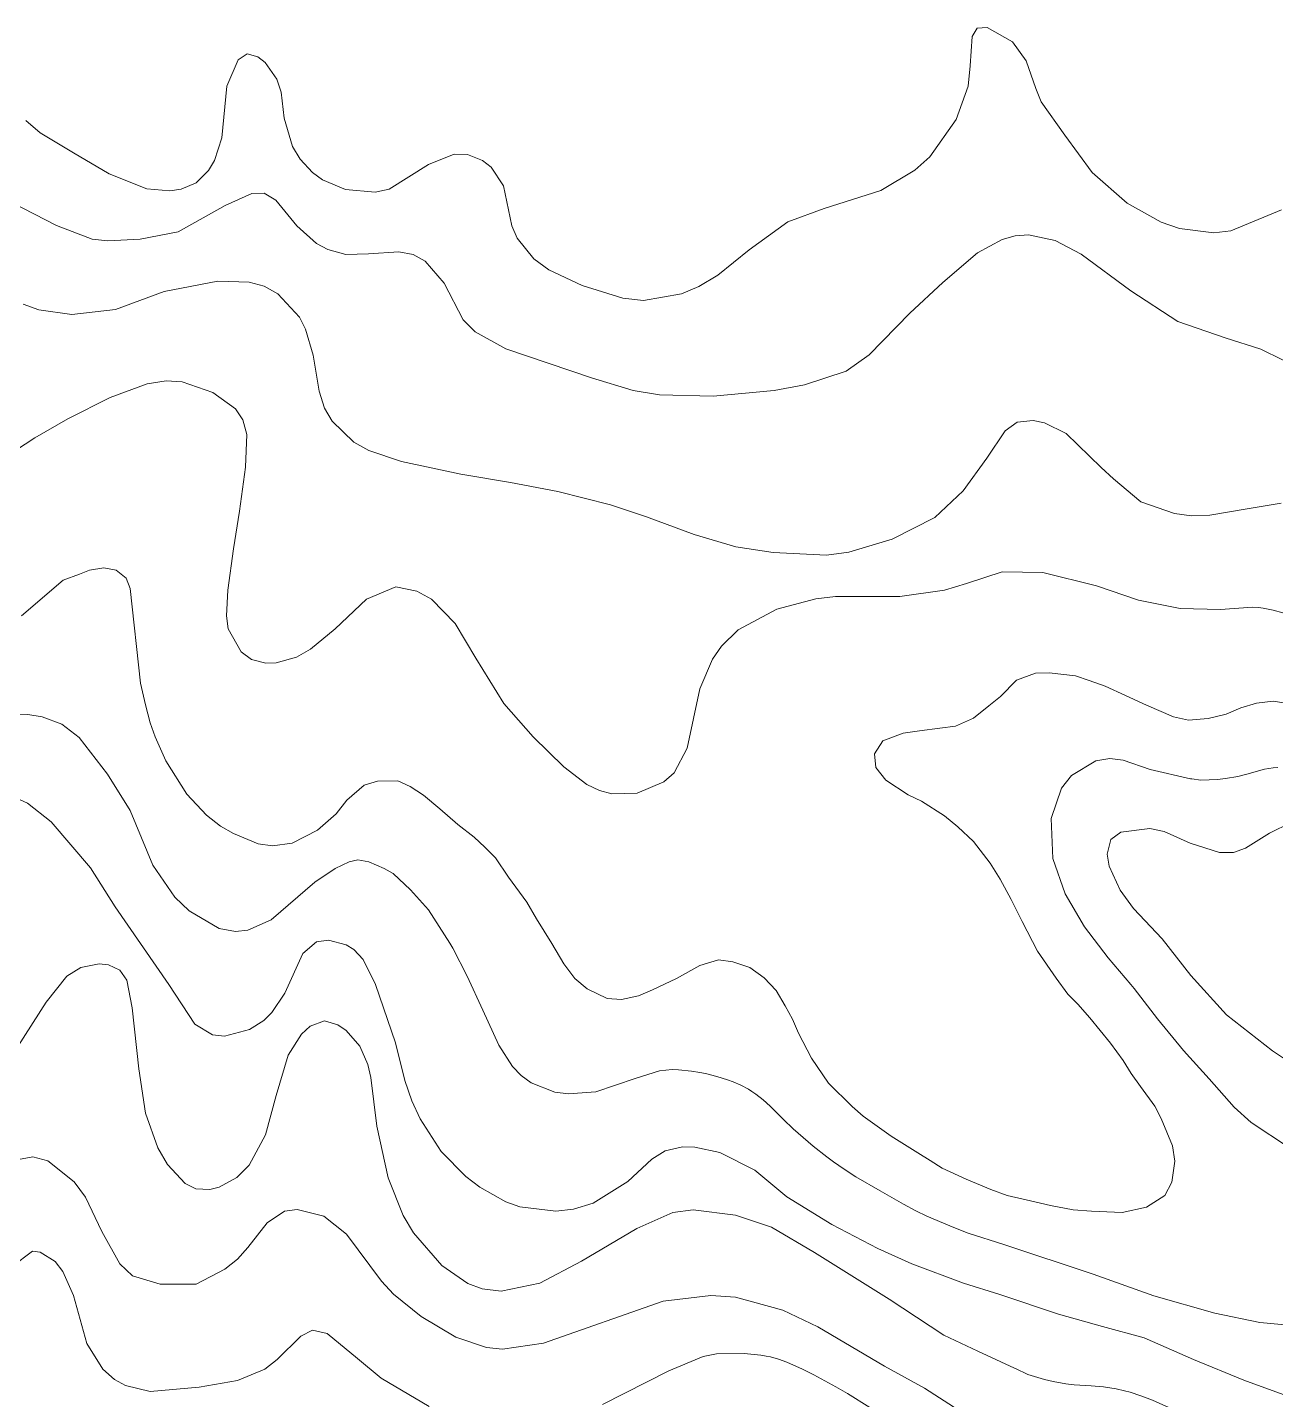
# Model space of a CAD drawing. Header units: metres. Extents: x 548946 to 557077, y 1838800 to 1845419.
# Drawn here: x 554196.6 to 554575.9, y 1841462.9 to 1841879.7 of the extents above; entities that cross this region are included whole.
import ezdxf

# ---------------------------------------------------------------- set-up
doc = ezdxf.new("R2010")
doc.units = ezdxf.units.M
doc.header["$LTSCALE"] = 28
doc.layers.add('1', color=7, linetype='Continuous', lineweight=13)
doc.layers.add('2', color=7, linetype='Continuous', lineweight=13)

msp = doc.modelspace()

# ---------------------------------------------------------------- linework, layer by layer
at = {"layer": '1'}
for points in [[(554196.17, 1841851.44), (554200.55, 1841847.68), (554210.63, 1841841.62), (554221.48, 1841835.23), (554232.95, 1841830.65), (554239.92, 1841830.08), (554243.33, 1841830.57), (554247.93, 1841832.52), (554251.65, 1841836.18), (554253.5, 1841839.28), (554255.69, 1841846.12), (554257.17, 1841861.8), (554260.62, 1841869.83), (554263.36, 1841871.64), (554266.65, 1841870.76), (554268.86, 1841868.98), (554272.39, 1841863.99), (554273.71, 1841859.97), (554274.6, 1841852.07), (554277.15, 1841843.49), (554279.46, 1841839.63), (554283.27, 1841835.6), (554286.31, 1841833.43), (554293.24, 1841830.45), (554302.3, 1841829.59), (554306.57, 1841830.54), (554318.54, 1841838.06), (554326.33, 1841841.14), (554330.35, 1841841.12), (554334.87, 1841839.29), (554337.52, 1841837.18), (554341.3, 1841831.59), (554343.83, 1841819.42), (554345.41, 1841815.71), (554350.54, 1841809.36), (554355.02, 1841806.06), (554365.18, 1841801.29), (554377.56, 1841797.41), (554383.83, 1841796.74), (554395.34, 1841798.76), (554400.66, 1841801), (554406.39, 1841804.44), (554415.91, 1841812.09), (554427.62, 1841820.59), (554438.72, 1841824.7), (554455.97, 1841830.16), (554466.28, 1841836.29), (554470.77, 1841840.34), (554478.82, 1841851.68), (554482.43, 1841861.88), (554483.09, 1841867.99), (554483.63, 1841876.87), (554485.19, 1841879.45), (554488.28, 1841879.67), (554495.88, 1841875.32), (554500.08, 1841869.52), (554503.06, 1841861.13), (554504.68, 1841857.07), (554511.84, 1841846.92), (554520.14, 1841835.62), (554530.77, 1841826.33), (554541.06, 1841820.52), (554546.66, 1841818.56), (554557.11, 1841817.26), (554562.24, 1841817.93), (554577.65, 1841824.31)], [(554191.93, 1841826.54), (554205.47, 1841819.52), (554216.35, 1841815.36), (554221.09, 1841814.81), (554230.87, 1841815.36), (554242.47, 1841817.55), (554256.74, 1841825.62), (554264.79, 1841829.27), (554268.52, 1841829.34), (554272.1, 1841827.2), (554278.45, 1841819.41), (554284.47, 1841814), (554287.86, 1841812.18), (554293.34, 1841810.73), (554300.28, 1841810.9), (554309.52, 1841811.55), (554313.81, 1841810.73), (554317.49, 1841808.69), (554323.27, 1841801.96), (554329.01, 1841790.85), (554332.62, 1841787.24), (554342.03, 1841782.05), (554368.05, 1841773.24), (554380.65, 1841769.39), (554388.68, 1841768.06), (554405.02, 1841767.71), (554423.55, 1841769.39), (554432.75, 1841771.07), (554445.36, 1841775.27), (554452.35, 1841780.26), (554464.69, 1841792.91), (554474.78, 1841802.15), (554485.34, 1841811.2), (554492.83, 1841815.23), (554496.74, 1841816.4), (554500.8, 1841816.72), (554508.87, 1841814.96), (554516.79, 1841810.84), (554531.92, 1841799.63), (554546.21, 1841790.39), (554560.5, 1841785.35), (554571.42, 1841781.99), (554584.59, 1841775.47)], [(554446.17, 1841720.28), (554439.43, 1841719.34), (554423.26, 1841720.18), (554411.85, 1841721.91), (554399.19, 1841725.64), (554384.74, 1841731), (554373.81, 1841734.65), (554357.81, 1841738.68), (554343.41, 1841741.46), (554328.31, 1841744.02), (554310.33, 1841747.79), (554300.39, 1841751.15), (554295.82, 1841753.72), (554289.2, 1841760.12), (554286.91, 1841764.05), (554285.26, 1841769.21), (554283.47, 1841780.13), (554281.14, 1841787.98), (554279.26, 1841791.62), (554272.7, 1841798.71), (554268.54, 1841801.04), (554264.04, 1841802.31), (554254.52, 1841802.6), (554238.17, 1841799.49), (554223.37, 1841794.04), (554210.14, 1841792.48), (554200.08, 1841793.9), (554195.34, 1841795.59)], [(554187.35, 1841747.54), (554198.93, 1841755.01), (554208.93, 1841760.83), (554221.82, 1841767.26), (554233.03, 1841771.46), (554238.81, 1841772.3), (554243.62, 1841771.99), (554253, 1841768.79), (554259.83, 1841763.78), (554262.09, 1841760.49), (554263.32, 1841756.02), (554262.9, 1841746.13), (554261.06, 1841732.76), (554259.22, 1841721.28), (554257.57, 1841708.77), (554257.07, 1841700.91), (554257.67, 1841697.01), (554261.57, 1841690.03), (554264.68, 1841687.71), (554269.05, 1841686.58), (554272.18, 1841686.69), (554278.34, 1841688.44), (554282.66, 1841690.84), (554290.15, 1841697), (554299.65, 1841706.01), (554308.61, 1841709.74), (554314.95, 1841708.47), (554319.37, 1841706.06), (554326.61, 1841698.62), (554332.91, 1841688.11), (554341.4, 1841674.32), (554350.33, 1841664.24), (554359.65, 1841655.12), (554366.58, 1841649.75), (554370.46, 1841647.86), (554374.15, 1841646.89), (554381.89, 1841647.07), (554389.95, 1841650.51), (554393.11, 1841653.31), (554397.08, 1841660.8), (554400.92, 1841678.82), (554404.81, 1841687.78), (554407.55, 1841691.72), (554412.6, 1841696.73), (554424.28, 1841702.95), (554436.13, 1841706.14), (554442.19, 1841706.85), (554461.66, 1841706.85), (554475.29, 1841708.75), (554481.91, 1841710.74), (554492.8, 1841714.36), (554505.1, 1841714.12), (554521.43, 1841710.1), (554534.17, 1841705.68), (554546.89, 1841703.18), (554559.17, 1841702.88), (554568.83, 1841703.62), (554570.62, 1841703.45), (554572.13, 1841703.24), (554575.11, 1841702.67), (554578.06, 1841701.91)], [(554577.59, 1841735.21), (554567.22, 1841733.48), (554555.87, 1841731.49), (554550.27, 1841731.35), (554545.12, 1841732.04), (554534.96, 1841735.61), (554526.62, 1841742.6), (554522.9, 1841746), (554512.28, 1841756.3), (554505.65, 1841759.58), (554502.17, 1841760.31), (554497.36, 1841759.74), (554493.74, 1841757.14), (554488.11, 1841748.82), (554480.89, 1841738.88), (554472.29, 1841730.77), (554459.33, 1841724.27), (554446.17, 1841720.28)], [(554392.53, 1841563.18), (554388.72, 1841562.78), (554381.3, 1841560.43), (554369.36, 1841556.4), (554361.03, 1841555.72), (554356.86, 1841556.28), (554349.73, 1841559.06), (554346.64, 1841561.28), (554343.98, 1841564.03), (554339.84, 1841570.54), (554335.03, 1841581.2), (554330.25, 1841591.55), (554325.85, 1841600.01), (554325.02, 1841601.48), (554318.53, 1841611.7), (554313.02, 1841617.69), (554307.78, 1841622.72), (554305, 1841624.21), (554300.36, 1841626.25), (554297.03, 1841626.81), (554294.43, 1841626.25), (554290.17, 1841624.21), (554284, 1841620.02), (554270.69, 1841608.63), (554263.64, 1841605.48), (554259.88, 1841605.08), (554254.89, 1841606.01), (554245.8, 1841611.39), (554241.43, 1841615.54), (554234.74, 1841625.22), (554227.83, 1841641.8), (554220.92, 1841652.86), (554212.39, 1841663.96), (554207.09, 1841668.06), (554201.09, 1841670.32), (554196.73, 1841671.01), (554187.74, 1841670.83)], [(554576.5, 1841654.89), (554575.15, 1841654.79), (554572.47, 1841654.33), (554567.12, 1841652.86), (554564.44, 1841652.17), (554560.69, 1841651.53), (554558.18, 1841651.28), (554553.11, 1841650.99), (554550.41, 1841651.4), (554550.06, 1841651.47), (554537.76, 1841654.28), (554529.6, 1841657.07), (554525.46, 1841657.63), (554521.28, 1841656.95), (554513.84, 1841652.45), (554510.83, 1841648.6), (554507.65, 1841639.43), (554508.16, 1841627.27), (554511.95, 1841616.46), (554517.77, 1841606.53), (554525.04, 1841597.02), (554531.92, 1841588.93), (554532.88, 1841587.74), (554540.03, 1841578.59), (554547.85, 1841568.91), (554555.72, 1841560.28), (554563.27, 1841551.67), (554568.44, 1841547.08), (554580.07, 1841539.39)], [(554334.06, 1841527.38), (554329.81, 1841530.64), (554322.37, 1841538.25), (554315.91, 1841548.13), (554313.41, 1841553.63), (554311.34, 1841559.83), (554308.48, 1841571.23), (554302.38, 1841588.98), (554298.69, 1841596.57), (554295.79, 1841599.59), (554293.44, 1841601), (554288.13, 1841602.42), (554284.43, 1841601.96), (554280.27, 1841598.39), (554274.85, 1841586.33), (554270.94, 1841580.42), (554268.47, 1841578.07), (554264.08, 1841575.31), (554256.49, 1841573.3), (554252.85, 1841573.65), (554247.53, 1841576.95), (554239.61, 1841589.02), (554223.33, 1841612.54), (554215.75, 1841624.38), (554203.89, 1841638.43), (554196.68, 1841644.04), (554184.29, 1841649.63)], [(554580.63, 1841638.16), (554573.97, 1841634.89), (554566.71, 1841630.36), (554563.07, 1841629.08), (554558.77, 1841629.05), (554549.95, 1841631.89), (554541.98, 1841635.41), (554537.63, 1841636.37), (554528.89, 1841635.26), (554525.85, 1841633.03), (554524.68, 1841628.54), (554525.32, 1841624.92), (554528.64, 1841617.6), (554532.71, 1841612.03), (554541.4, 1841602.84), (554550.1, 1841591.73), (554560.93, 1841579.75), (554574.92, 1841568.87), (554584.63, 1841562.34)], [(554508.27, 1841468.34), (554505.7, 1841468.98), (554500.61, 1841470.55), (554496.8, 1841472.32), (554496.5, 1841472.45), (554485.44, 1841477.64), (554475.1, 1841482.43), (554458.45, 1841493.36), (554435.72, 1841507.57), (554422.73, 1841515.29), (554411.77, 1841518.95), (554398.95, 1841520.57), (554392.69, 1841519.76), (554381.74, 1841514.88), (554365.01, 1841504.9), (554352.35, 1841498.29), (554340.61, 1841495.84), (554334.79, 1841496.5), (554330.42, 1841498.15), (554322.59, 1841503.61), (554313.89, 1841513.5), (554310.78, 1841518.77), (554306.21, 1841530.2), (554302.79, 1841545.89), (554301.01, 1841560.77), (554300.08, 1841564.68), (554297.65, 1841570.19), (554293.47, 1841574.99), (554290.92, 1841576.76), (554286.93, 1841577.89), (554282.54, 1841576.29), (554279.92, 1841573.88), (554275.82, 1841567.51), (554272.23, 1841555.27), (554268.97, 1841543.29), (554264.04, 1841534.08), (554260.25, 1841530.35), (554254.89, 1841527.42), (554252.01, 1841526.69), (554247.81, 1841526.87), (554244.51, 1841528.48), (554239.17, 1841534.3), (554236.23, 1841539.31), (554232.52, 1841549.91), (554230.48, 1841563.36), (554228.44, 1841581.87), (554226.85, 1841590.31), (554224.71, 1841593.37), (554221.25, 1841594.93), (554218.48, 1841595.2), (554212.86, 1841594.11), (554208.58, 1841591.47), (554202.32, 1841583.65), (554193.73, 1841570.09)], [(554578.78, 1841485.64), (554571.08, 1841486.35), (554557.36, 1841489.19), (554538.91, 1841494.4), (554520.45, 1841501.03), (554493.29, 1841509.99), (554482.49, 1841513.45), (554478.06, 1841515.16), (554476.87, 1841515.64), (554469.92, 1841518.63), (554466.51, 1841520.27), (554462.86, 1841522.2), (554455.69, 1841526.29), (554448.35, 1841530.57), (554444.78, 1841532.84), (554441.56, 1841535.09), (554439.47, 1841536.66), (554435.38, 1841539.91), (554429.28, 1841545.17), (554426.34, 1841547.94), (554422.25, 1841551.97), (554420.15, 1841553.9), (554417.93, 1841555.67), (554416.77, 1841556.48), (554415.68, 1841557.16), (554413.39, 1841558.37), (554411.01, 1841559.4), (554409.38, 1841560.01), (554406.06, 1841561.04), (554402.67, 1841561.9), (554400.97, 1841562.25), (554398.38, 1841562.68), (554394.43, 1841563.08), (554392.53, 1841563.18)], [(554269.43, 1841516.55), (554263.56, 1841509.11), (554260.46, 1841505.54), (554256.6, 1841502.5), (554247.86, 1841497.98), (554236.93, 1841497.98), (554228.53, 1841500.5), (554224.7, 1841504.08), (554219.28, 1841513.94), (554214.26, 1841524.34), (554210.88, 1841529.06), (554202.85, 1841535.38), (554198.27, 1841536.63), (554192.31, 1841535.48)], [(554581.54, 1841463.25), (554566.22, 1841468.79), (554550.94, 1841475.05), (554535.91, 1841481.64), (554523.29, 1841485.08), (554509.9, 1841488.85), (554492.08, 1841494.8), (554481.03, 1841498.29), (554465.38, 1841504.08), (554455.03, 1841508.81), (554441.07, 1841516.1), (554427.4, 1841524.43), (554417.63, 1841532.53), (554407.05, 1841537.95), (554399.44, 1841539.6), (554395.64, 1841539.66), (554390.35, 1841538.44), (554386.34, 1841535.94), (554379.03, 1841529.14), (554368.48, 1841522.54), (554362.58, 1841520.76), (554357.14, 1841520.13), (554346.28, 1841521.45), (554342, 1841522.97), (554334.06, 1841527.38)], [(554479.71, 1841459.53), (554469.24, 1841466.4), (554457.07, 1841473.05), (554436.74, 1841484.94), (554426.13, 1841490.01), (554411.73, 1841493.96), (554404.29, 1841494.55), (554389.74, 1841492.74), (554353.41, 1841480.02), (554341.02, 1841478.16), (554336.15, 1841478.73), (554326.77, 1841481.89), (554316.24, 1841488.1), (554307.86, 1841494.87), (554304.17, 1841498.82), (554293.56, 1841513.16), (554286.67, 1841518.57), (554278.62, 1841520.65), (554274.75, 1841520.13), (554269.43, 1841516.55)], [(554577.45, 1841445.98), (554575.79, 1841446.53), (554573.57, 1841447.28), (554572.47, 1841447.67), (554570.33, 1841448.45), (554569.26, 1841448.85), (554567.66, 1841449.47), (554565.28, 1841450.42), (554562.91, 1841451.42), (554561.73, 1841451.93), (554556.21, 1841454.46), (554555.85, 1841454.63), (554545.42, 1841459.59), (554538.49, 1841462.68), (554534.95, 1841464.04), (554531.64, 1841465.1), (554529.97, 1841465.56), (554527.43, 1841466.15), (554523.59, 1841466.77), (554519.78, 1841467.09), (554514.69, 1841467.4), (554512.17, 1841467.66), (554508.27, 1841468.34)]]:
    msp.add_lwpolyline(points, dxfattribs=at)
at = {"layer": '2'}
for points in [[(554194.82, 1841700.91), (554207.48, 1841711.77), (554212.43, 1841713.63), (554215.52, 1841714.87), (554219.85, 1841715.49), (554223.56, 1841714.87), (554226.66, 1841712.39), (554227.89, 1841709.29), (554230.96, 1841680.47), (554232.49, 1841673.92), (554233.89, 1841668.49), (554235.43, 1841664.24), (554238.64, 1841656.89), (554245.07, 1841646.8), (554251.04, 1841640.37), (554255.33, 1841637.03), (554259.2, 1841634.79), (554266.76, 1841631.72), (554271.14, 1841631.12), (554277.07, 1841631.86), (554284.75, 1841635.84), (554290.44, 1841640.86), (554293.65, 1841644.99), (554298.96, 1841649.53), (554302.97, 1841650.75), (554309.13, 1841650.8), (554312.93, 1841649.12), (554316.99, 1841646.48), (554321.95, 1841642.36), (554327.43, 1841637.6)], [(554327.43, 1841637.6), (554332.36, 1841633.77), (554335.61, 1841630.73), (554338.89, 1841627.41), (554342.78, 1841621.58), (554348.32, 1841613.96), (554351.26, 1841608.87), (554355.92, 1841601.42), (554359.56, 1841595.28), (554362.98, 1841590.83), (554366.68, 1841587.7), (554372.79, 1841584.74), (554377.13, 1841584.42), (554382.3, 1841585.5), (554386.52, 1841587.32), (554393.83, 1841590.82), (554400.95, 1841594.72), (554406.62, 1841596.44), (554411, 1841595.84), (554416.08, 1841594.18), (554420.5, 1841591), (554424.13, 1841587.15), (554426.87, 1841582.47), (554429.1, 1841578.45), (554430.92, 1841574.23), (554434.89, 1841566.55), (554440, 1841559.01), (554447.2, 1841551.88), (554450.58, 1841549), (554459.09, 1841542.89), (554467.18, 1841537.88), (554470.92, 1841535.48), (554474.51, 1841533.2), (554481.82, 1841529.81), (554489.37, 1841526.74), (554494.34, 1841524.92), (554502.76, 1841522.96), (554507.49, 1841521.84), (554514.4, 1841520.55), (554519.91, 1841520.09), (554529.28, 1841519.69), (554536.68, 1841521.33), (554542.26, 1841524.9), (554544.34, 1841528.89), (554545.26, 1841535.32), (554544.53, 1841539.96), (554541.05, 1841548.28), (554539.15, 1841552.05), (554534.82, 1841557.97), (554532.03, 1841561.92), (554529.52, 1841565.91), (554525.7, 1841571.18), (554519.43, 1841578.85), (554515.76, 1841582.99), (554512.79, 1841586.06), (554509.17, 1841590.91), (554503.56, 1841599.1), (554498.84, 1841608.13), (554495.57, 1841614.75), (554492.22, 1841620.93), (554489.16, 1841625.85), (554484.04, 1841632.39), (554479.32, 1841636.82), (554475.31, 1841640.19), (554468.3, 1841644.62), (554464.19, 1841646.54), (554457.46, 1841651.01), (554454.39, 1841654.93), (554454.01, 1841659.04), (554456.54, 1841662.95), (554462.7, 1841665.29), (554467.63, 1841666.06), (554473.84, 1841666.83), (554478.64, 1841667.44), (554484.08, 1841669.84), (554488.78, 1841673.58), (554492.29, 1841676.46), (554497.13, 1841681.37), (554502.88, 1841683.53), (554507.03, 1841683.62), (554515.03, 1841682.75), (554519.24, 1841681.27), (554524.04, 1841679.58), (554530.27, 1841676.77), (554536.67, 1841673.84), (554544.86, 1841670.27), (554549.43, 1841669.27), (554555.4, 1841669.73), (554560.82, 1841671.13), (554565.32, 1841672.98), (554570.02, 1841674.43), (554575.11, 1841675.07), (554580.97, 1841674.08)], [(554192, 1841503.32), (554198.18, 1841508.02), (554200.54, 1841507.64), (554205.07, 1841504.84), (554207.41, 1841501.81), (554210.66, 1841494.46), (554214.65, 1841479.96), (554219.54, 1841472.09), (554223.04, 1841469.04), (554226.43, 1841467.19), (554233.94, 1841465.38), (554248.81, 1841466.67), (554260.43, 1841468.65), (554268.74, 1841472.16), (554272.54, 1841475.06), (554279.67, 1841482.18), (554283.26, 1841483.99), (554287.68, 1841482.96), (554296.89, 1841475.35), (554304.15, 1841469.43), (554318.72, 1841460.77)], [(554371.38, 1841461.39), (554391.47, 1841471.6), (554401.91, 1841476), (554405.97, 1841476.79), (554414.45, 1841476.84), (554419.42, 1841476.39), (554421.09, 1841476.11), (554422.36, 1841475.83), (554424.87, 1841475.12), (554427.33, 1841474.23), (554432.13, 1841472.1), (554435.56, 1841470.39), (554442.27, 1841466.74), (554445.75, 1841464.72), (554452.62, 1841460.53)]]:
    msp.add_lwpolyline(points, dxfattribs=at)

doc.saveas('drawing.dxf')
